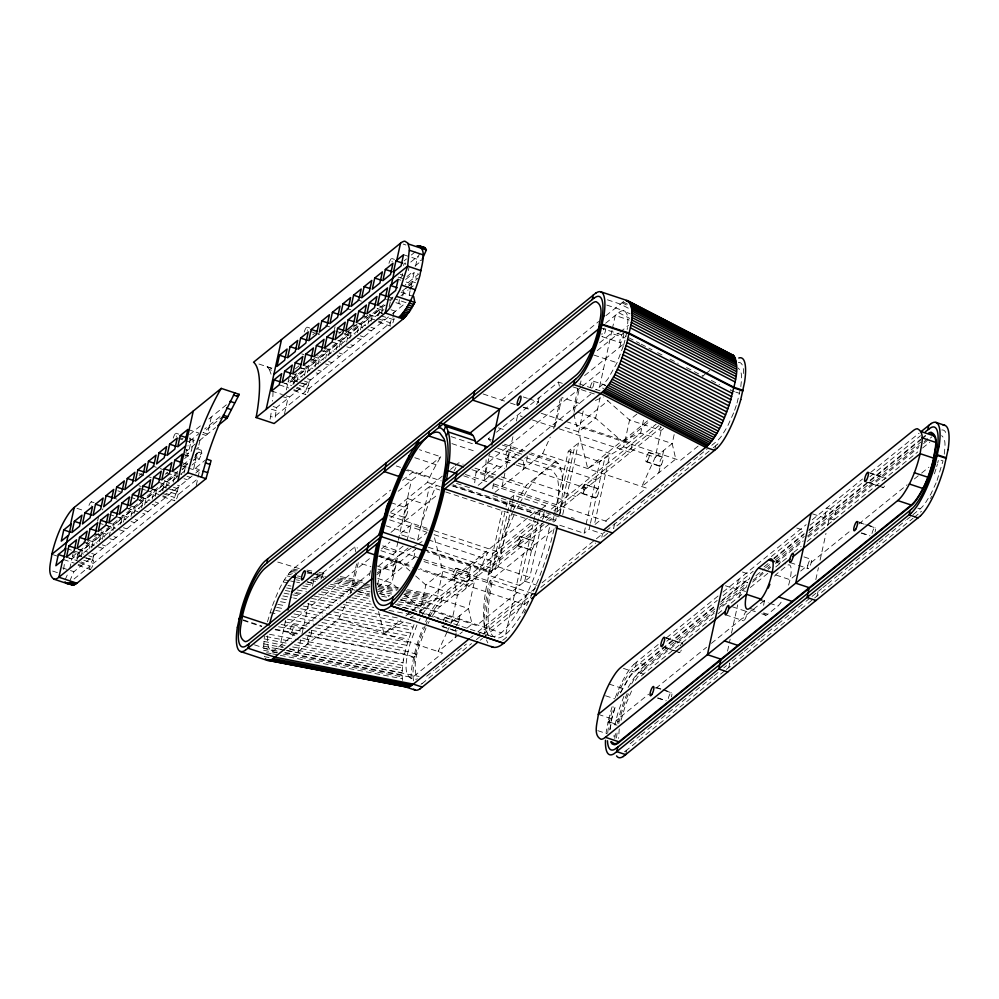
<?xml version="1.0" encoding="UTF-8"?>
<svg xmlns="http://www.w3.org/2000/svg" width="999" height="999" viewBox="0 0 999 999"><rect width="100%" height="100%" fill="white"/><g stroke="black" fill="none" stroke-linecap="round" stroke-linejoin="round"><path stroke-width="0.75" stroke-dasharray="5 3.75" d="M277.16 652.909L263.449 650.274L264.423 636.213M402.422 680.431C400.824 661.076 407.355 642.045 414.185 624.213L336.501 609.29M267.682 635.851C266.733 643.93 267.67 653.758 279.083 651.972M63.649 569.405L64.46 563.274M609.752 729.982L611.475 719.13L615.646 704.495M610.139 729.432L611.825 718.855L615.884 704.582M276.174 410.726L271.666 409.228L270.617 416.408L275.125 417.894L276.511 407.604L389.26 316.296M476.211 471.103L474.675 482.742M619.243 728.87L618.581 738.373M740.833 386.613C741.196 380.669 743.318 372.552 738.224 368.082M944.28 454.133C944.642 448.189 946.765 440.072 941.67 435.601M492.694 488.723L493.543 482.954M557.13 511.775L558.741 492.07A88.449 22.865 -71.6 0 0 556.63 476.173L552.385 470.317A88.449 22.865 -71.6 0 0 526.56 491.246L520.404 501.998M270.117 419.218L270.617 416.408M550.899 520.604L551.236 518.756L548.851 520.691M553.621 521.977L555.731 520.254L556.381 516.633M559.515 515.484C561.938 500.312 564.56 484.44 560.826 469.28A73.377 18.969 -71.6 0 0 558.241 463.623L555.894 461.276L530.919 452.984M737.037 403.047L740.484 388.798M211.288 417.033L207.555 434.028L203.047 432.542L222.477 416.808M284.49 414.023L287.924 398.364L283.416 396.865M69.705 568.806L71.866 559.015L79.483 552.847L78.172 558.803M176.211 477.797L76.861 558.279L72.353 556.78L73.014 553.796M76.861 558.279L78.821 549.325M81.131 556.406L82.442 550.437L90.072 544.268L89.086 548.738M91.721 547.839L93.032 541.87L100.662 535.689L93.906 533.454M97.59 521.178L98.451 517.257M93.594 555.744L92.607 560.277L83.142 557.142M99.351 541.658L100.662 535.689M102.31 539.26L103.621 533.291L111.251 527.122L104.483 524.875M109.091 536.913L111.251 527.122M112.899 530.681L114.211 524.725L121.828 518.543L119.131 517.644M120.604 524.138L121.828 518.543M123.476 522.115L124.8 516.146L132.417 509.965L130.27 519.755M134.066 513.536L135.377 507.567L143.007 501.398L140.859 511.188M144.655 504.97L145.966 499.001L153.596 492.819L151.436 502.609M155.245 496.391L156.556 490.422L164.173 484.253L162.025 494.03M165.834 487.812L167.145 481.843L174.763 475.674L172.615 485.464M176.748 477.747L177.397 474.762M178.297 487.15L177.31 491.645L167.844 488.499M184.041 473.064L185.352 467.095L182.08 469.742M185.04 456.318L188.299 453.671L190.759 442.482L193.731 440.084L191.271 451.273L185.864 449.488M198.888 445.104L200.125 439.51M196.241 485.502L197.715 478.783L178.022 494.742L165.859 490.709M198.039 477.285L199.688 469.83L195.18 468.331M286.351 389.897L287.575 384.303L295.204 378.134L292.495 377.235M289.048 377.597L288.074 382.068L384.278 304.146M293.893 384.091L295.204 378.134M296.853 381.693L298.164 375.736L305.794 369.555L297.677 366.87M304.483 375.524L305.794 369.555M307.517 372.752L308.753 367.157L316.371 360.976L313.674 360.09M309.315 381.044L308.329 385.527L298.863 382.38M315.06 366.945L316.371 360.976M318.107 364.173L319.343 358.579L326.96 352.41L325.649 358.379M328.696 355.607L329.92 350.012L337.55 343.831L336.238 349.8M334.415 329.595L335.027 326.798M339.285 347.028L340.509 341.433L348.139 335.264L345.966 345.142M285.614 620.441L280.045 645.804L282.817 646.728M349.862 338.449L351.099 332.854L358.716 326.685L357.405 332.655M360.452 329.882L361.688 324.288L369.305 318.107L367.994 324.076M289.747 649.025L298.064 651.785L300.687 639.847M301.998 633.89L308.878 602.559M312.487 586.151L313.798 580.194L354.72 547.052L357.63 548.014M371.041 321.303L372.265 315.709L379.895 309.54L377.197 308.641M378.584 315.497L379.895 309.54M307.592 644.068L308.566 639.647M322.365 576.898L323.326 572.477M381.543 313.099L382.854 307.143L385.04 305.369M389.173 306.93L390.484 300.961L386.438 299.538M394.006 312.45L393.007 316.97A4.92 1.274 -71.6 0 0 390.646 321.616A4.92 1.274 -71.6 0 0 390.322 326.011M402.547 273.626L401.873 276.648L400.399 277.847M399.475 299.663L398.613 303.571L401.573 301.174M402.722 295.954L404.033 289.985L408.391 286.463M408.291 270.604L409.153 266.683M410.114 290.809L409.19 295.005L410.04 299.488M410.427 289.41L411.65 283.816L406.243 282.018M408.516 284.515L412.15 281.581L414.11 272.627L418.618 274.126L405.294 284.915M415.534 266.196L417.07 259.203L419.468 253.821M350.037 593.756L356.593 563.923M350.774 592.907L352.385 589.398L358.291 562.549L370.966 566.758M369.368 575.649L371.004 568.194M377.535 584.939L380.819 570.029L399.775 562L415.534 549.238M397.952 541.733L395.654 552.172L381.418 547.452M398.276 540.234L411.388 480.569L402.859 477.747M392.282 575.474L393.269 571.016M395.229 562.062L396.216 557.579M404.083 521.778L405.07 517.295M407.043 508.341L408.029 503.883M411.101 548.214L397.789 556.281L391.883 583.129L379.757 592.944M413.673 558.154L415.646 549.2M428.109 530.282L411.363 524.725L399.588 534.265L417.607 540.247L429.42 486.55L439.772 489.997M415.659 575.986L425.874 584.977L457.405 595.441L474.388 581.693L468.481 608.541L451.511 622.29L419.967 611.825L425.874 584.977L442.844 571.228L474.388 581.693L487.787 552.447L453.833 579.944L457.405 595.441L451.511 622.29L447.677 630.644M441.009 602.097L441.983 597.614L432.979 594.63L407.155 589.597M483.928 480.669L489.835 453.821M455.069 637.787L456.555 631.081L443.032 626.598M459.99 615.421L458.516 622.127L445.005 617.644M465.896 588.573L467.37 581.855L453.858 577.372M470.816 566.196L469.343 572.902L455.819 568.419M501.948 486.65L505.556 470.242M506.206 467.27L513.099 435.939M516.383 421.029L517.694 415.06L522.127 416.533M540.422 509.827L535.327 513.948L519.58 585.539L488.049 575.074L502.11 511.101M488.049 575.074L491.658 572.152L504.732 512.649M506.068 506.605L507.392 500.561L503.783 503.484L535.327 513.948M501.873 538.361L510.127 500.811M428.334 547.265L495.042 569.405L498.226 566.833L510.014 513.211M510.352 511.713L512.325 502.722M512.649 501.223L513.973 495.229L545.504 505.694L542.494 519.405M523.339 469.33L524.313 464.91M538.099 402.197L539.085 397.739M505.719 634.328L523.426 553.783M553.746 428.771L560.302 398.938M524.675 581.418L531.568 550.099L518.044 545.616L520.017 536.663L533.528 541.146L540.084 511.313M512.787 591.046L529.77 577.297L542.157 520.929M577.996 388.286L573.076 410.664L575.886 411.588M574.113 412.262L580.019 385.414M580.344 383.928L581.006 380.944M552.872 521.366L568.294 451.236L578.483 442.982L610.014 453.459L594.28 525.049L601.073 519.542M562.562 489.21L571.478 448.663M559.253 516.92L516.52 503.371M559.927 513.898L574.875 445.904M583.216 411.001L578.621 431.88L587.749 468.606L623.676 446.84L640.659 433.091L643.93 418.169M562.737 514.585L578.483 442.982M612 330.357L599.537 387.038L603.696 388.424M612.325 328.871L615.284 315.447L629.145 320.042M600.187 397.252L595.604 418.131L578.621 431.88L563.136 426.748M619.842 347.04L620.829 342.507M559.727 525.212L584.09 533.291L599.837 461.7L610.014 453.459M590.172 524.7L589.185 529.17L584.09 533.291M590.496 523.201L596.066 497.852L582.554 493.369L584.527 484.415L598.039 488.898L604.932 457.579M614.585 524.038L613.598 528.508L712.012 448.801M658.791 472.802L660.264 466.083L646.753 461.6M663.711 450.424L662.225 457.142L648.713 452.659M674.163 434.602L672.19 443.556L675.761 459.053L641.808 486.55L655.219 457.305L661.126 430.457L660.152 426.223M635.439 666.62L636.425 662.15L645.429 665.134L644.455 669.605M625.761 754.632L626.748 750.149M714.647 450.349L715.634 445.879M727.547 651.111L730.169 639.173M731.48 633.204L737.712 604.87M739.347 597.414L740.996 589.959L745.491 591.445M728.771 667.519L729.757 663.049L723.763 667.894M725.474 585.764L736.288 589.36L738.448 579.507L747.464 582.504L746.478 586.975L719.005 609.228M824.762 516.958L826.735 508.016L835.738 511.001L833.778 519.955L829.27 518.456L827.297 527.41M815.821 579.607L818.443 567.682M820.079 560.227L825.986 533.379M817.045 596.028L818.031 591.545M406.83 540.659L411.825 523.251M495.042 569.405L505.819 534.94A88.449 22.865 -71.6 0 1 514.335 514.323M267.432 621.853L272.153 606.493M420.379 527.722L421.653 523.588A98.289 25.412 -71.6 0 1 433.466 491.895L436.376 485.339M623.351 345.941L616.97 362.899L608.204 378.459A48.177 12.463 -71.6 0 1 602.934 384.29L595.916 389.972M935.976 469.068L934.365 474.013M736.263 405.519L734.552 410.464M272.515 605.481C277.585 592.582 282.779 578.858 293.007 569.093L390.584 490.072M937.074 480.419L943.031 460.889L938.536 459.39A35.677 9.228 -71.6 0 1 937.686 462.962M733.628 412.899L727.434 426.548L721.89 435.564A48.177 12.463 -71.6 0 1 716.62 441.396L711.8 445.292M623.9 696.303L618.543 710.938A35.677 9.228 -71.6 0 0 615.983 720.616A35.677 9.228 -71.6 0 0 615.084 725.187M936.113 482.829L930.881 494.068L925.336 503.084A48.177 12.463 -71.6 0 1 920.067 508.916L911.65 515.734M416.97 624.974L410.589 641.932A35.677 9.228 -71.6 0 0 406.518 660.464C405.419 668.281 405.257 679.595 416.521 679.27M425.986 627.959C420.104 643.743 411.151 662.187 417.22 678.933M390.646 512.087L427.36 482.355L429.408 477.984A73.377 18.969 -71.6 0 1 436.138 464.785L440.771 456.78L419.43 449.7M512.787 511.163L500.974 540.884L491.783 571.565L425.674 549.625M65.197 579.645L68.194 572.902M69.705 581.106L73.901 571.703L194.718 473.851M194.73 457.667L197.415 451.81L196.703 448.713L198.401 447.34L196.428 456.281L194.73 457.667L199.238 459.153L201.923 453.309L201.211 450.212L197.827 449.088M296.241 373.239L293.556 379.083L294.268 382.192L383.941 309.565M298.064 651.785L338.973 618.643L346.553 602.135M447.04 632.042L438.099 651.535L458.716 634.84M495.017 492.27L542.694 453.658L550.262 437.137M555.032 426.748L562 397.565L583.116 404.57M620.416 692.482L629.183 676.922A48.177 12.463 -71.6 0 1 634.452 671.103L716.121 604.957M620.541 692.869L629.108 677.684M513.336 509.94L515.022 506.393A73.377 18.969 -71.6 0 1 516.67 502.897M631.555 691.033L625.536 705.019L620.491 722.115L615.983 720.616L648.588 694.218M519.218 504.333L517.345 507.992A88.449 22.865 -71.6 0 0 514.935 513.036M419.093 620.529L420.192 618.418M428.109 623.513L429.195 621.415M419.18 613.386L425.624 602.534L431.63 595.716L535.002 512M628.134 687.437L633.691 678.421A48.177 12.463 -71.6 0 1 638.96 672.589L714.635 611.301M454.158 470.766L455.906 467.594M555.894 461.276L526.373 485.189L521.74 493.194A73.377 18.969 -71.6 0 0 518.019 500.162M422.402 614.497L425.736 609.415A48.177 12.463 -71.6 0 1 431.006 603.583L458.341 581.443L420.229 568.793M432.53 615.671L434.752 612.399A48.177 12.463 -71.6 0 1 440.022 606.568L555.369 513.149M309.016 632.592L408.029 651.61L417.045 654.595L413.586 657.642L412.063 665.821A49.538 12.812 -71.6 0 0 411.201 681.743M598.301 714.36L611.825 718.855L608.029 722.165L606.493 730.344A49.538 12.812 -71.6 0 0 606.081 733.054M439.535 599.687L535.651 521.753M633.965 664.21L659.34 643.581M642.981 667.207L715.209 608.628M139.161 475.449L141.571 473.501M189.648 434.553L200.474 425.799M208.878 418.981L226.436 404.757M258.941 364.036L271.566 368.219L273.888 366.333M312.762 334.852L315.16 332.904M404.12 260.851L406.518 258.903M411.326 255.02L417.345 250.15M189.835 441.021L198.689 433.853M219.98 416.608L204.708 428.983M410.739 262.075L417.857 256.293M195.267 443.981L186.164 451.361L187.15 446.878A4.92 1.274 -71.6 0 0 188.124 445.591M199.325 440.696L215.559 427.56M415.035 265.996L420.479 261.576M406.98 276.561L413.511 271.266M165.197 474.225L167.62 472.265M184.59 458.529L190.647 453.621M295.367 368.806L299.001 365.859M338.986 333.466L341.408 331.506M405.631 279.495L414.11 272.627M86.101 543.431L88.524 541.47M94.58 536.563L101.848 530.681M128.509 509.09L130.931 507.13M139.41 500.262L145.467 495.354M150.312 491.421L152.735 489.46M183.029 464.922L190.297 459.041M195.142 455.119L201.211 450.212M310.776 361.463L318.044 355.569M322.902 351.648L325.324 349.687M344.705 333.991L347.128 332.018M348.339 331.044L351.973 328.097M353.184 327.11L358.042 323.189M364.098 318.281L368.943 314.36M72.353 556.78L177.772 471.403M183.828 466.496L188.674 462.574M389.123 300.224L395.179 295.317M177.822 472.827L77.847 553.796L73.339 552.31M182.642 468.918L188.674 464.036M193.494 460.139L201.923 453.309L197.415 451.81M385.114 304.945L293.556 379.083L291.308 378.346M389.935 301.036L392.345 299.088M401.973 291.283L417.632 278.596L413.136 277.098M193.756 460.289L195.941 458.529L193.481 469.717L205.444 460.015M409.478 285.577L411.65 283.816M181.069 473.876L187.125 468.968M191.97 465.047L199.238 459.153M400.899 295.829L408.166 289.935M409.378 288.961L414.223 285.04M195.804 472.977L199.688 469.83M392.532 313.649L406.081 302.672L394.817 298.938M74.051 578.983L89.922 566.133L77.76 562.087M275.424 415.846L305.644 391.371L293.481 387.337M394.155 319.73L381.556 316.034M402.572 480.357L413.361 471.628M501.635 400.124L598.701 321.516M605.881 315.696L624.113 301.248M398.176 491.283L440.771 456.78M605.619 323.264L618.668 312.699A48.177 12.463 -71.6 0 1 623.114 310.664L630.057 313.823M599.65 342.807L611.338 333.341L625.212 337.949M442.345 476.086L388.673 519.555L426.461 532.092M450.561 469.43L454.083 466.57M455.269 465.621L458.791 462.762L463.199 464.223M490.659 441.196L488.311 438.848L491.845 436.001M496.54 432.192L558.429 382.068L562.787 383.504M597.215 350.649L618.943 333.054M620.154 332.08L628.533 325.287M391.021 532.367L438.361 494.018M584.627 375.562L624.6 343.181M283.978 627.909L371.778 556.793M381.456 548.963L389.91 542.107M581.268 387.125L476.086 472.315L494.105 478.296M582.429 386.176L603.471 369.143M496.878 465.771L485.089 475.312L485.464 471.915A98.289 25.412 -71.6 0 0 486.076 459.802M254.395 644.842L272.203 650.586A48.177 12.463 -71.6 0 0 276.648 648.551L369.205 573.588M378.821 565.796L406.019 543.768M478.171 485.339L594.705 390.946M377.21 572.976L408.104 547.952M417.607 540.247L427.035 532.617M376.91 574.712L393.681 561.113M377.772 587.225L417.145 555.344M573.788 413.761L576.648 426.161L608.029 400.736M510.789 497.814L513.973 495.229M636.863 414.098L629.582 419.992L623.676 446.84L655.219 457.305L672.19 443.556L640.659 433.091L621.703 441.108L587.749 468.606M378.559 611.563L384.028 633.603L401.011 619.855M405.856 615.921L410.714 611.987M411.925 611.013L417.982 606.093L436.938 598.076L468.481 608.541L472.052 624.038L467.195 627.971M623.289 440.497L648.663 419.942M702.659 376.211L705.044 374.275M706.243 373.314L709.814 370.417M541.433 509.003L545.504 505.694M616.808 447.952L650.361 420.779M419.967 611.825L436.938 598.076L442.844 571.228L433.728 534.502L492.295 553.946L533.041 520.941L542.045 523.938M540.434 517.882L546.441 513.024M551.273 509.103L656.193 424.138M439.685 603.159L541.845 520.429M549.075 514.56L543.031 519.455L544.018 514.985L452.934 484.752M553.921 510.639L658.791 425.711M556.58 512.175L661.475 427.21M544.093 524.537L490.546 567.907L488.361 577.035A88.449 22.865 -71.6 0 0 501.211 632.829L400.487 599.4M663.548 428.496L661.126 430.457L629.582 419.992L604.62 398.014M549.188 524.088L489.423 572.502L427.21 551.848M485.502 636.513A98.289 25.412 -71.6 0 1 489.473 581.281L555.606 527.722M459.927 633.865L462.35 631.892M517.295 592.544L476.56 625.536L400.549 600.312M605.569 521.041L646.316 488.049L542.694 453.658M698.101 446.103L680.269 460.551L576.648 426.161M470.616 637.699L473.039 635.739M477.872 631.83L515.334 601.485M426.685 676.211L433.903 670.379M435.102 669.405L439.91 665.509M441.108 664.535L444.717 661.613M445.929 660.639L449.538 657.717M450.736 656.743L466.371 644.08M477.185 635.314L538.386 585.739M542.02 582.804L604.957 531.83M606.168 530.856L633.753 508.503M640.946 502.684L663.711 484.24M673.326 476.461L698.576 456.006M699.775 455.032L706.992 449.188M421.978 683.703L471.54 643.568M476.336 639.672L532.504 594.193M540.859 587.424L595.679 543.019M607.617 533.354L601.648 538.199L602.497 533.816L588.985 529.333M713.224 447.827L716.945 444.805M480.132 640.284L482.529 638.349M483.716 637.374L529.12 600.599M666.583 637.724L718.144 595.953M722.926 592.095L806.168 524.662M812.224 519.767L862.574 478.983M870.928 472.215L919.105 433.191M634.128 667.682L659.565 647.077M666.795 641.221L717.157 600.436M723.139 595.591L753.196 571.253M771.328 556.555L805.194 529.133M810.027 525.224L862.786 482.492M869.954 476.685L920.541 435.714M722.102 600.099L749.787 577.684M773.975 558.104L804.207 533.616M809.04 529.695L920.778 439.198M921.977 438.224L925.586 435.302M629.108 677.684A47.24 12.213 -71.6 0 1 634.265 671.99L715.883 605.881M720.691 601.997L749.625 578.546M764.135 566.808L772.577 559.964M773.788 558.978L803.97 534.54M808.803 530.631L920.591 440.084M921.79 439.11L925.386 436.201M719.992 604.757L747.464 582.504M755.931 575.649L764.397 568.793M765.609 567.807L774.063 560.951M775.274 559.977L804.295 536.463M809.14 532.554L920.891 442.045M719.417 607.417L747.04 585.052M753.084 580.157L762.761 572.327M767.594 568.406L770.017 566.445M776.061 561.55L802.659 540.009M807.504 536.088L919.267 445.566M924.087 441.67L927.684 438.748M643.131 670.679L714.223 613.099M752.522 582.08L767.032 570.329M768.243 569.343L770.666 567.382M775.499 563.473L803.321 540.946M808.154 537.025L918.693 447.502M923.526 443.593L931.967 436.75M641.433 675.986A48.177 12.463 -71.6 0 1 643.468 674.088L713.149 617.657M717.931 613.773L722.727 609.889M731.118 603.096L744.305 592.419M750.336 587.537L768.468 572.839M775.724 566.97L787.824 557.167M793.868 552.272L801.123 546.403M807.167 541.495L917.769 451.923M922.577 448.027L929.794 442.182M655.831 688.348L706.555 647.265M711.388 643.356L743.306 617.507A4.92 1.274 -71.6 0 1 746.703 611.563A4.92 1.274 -71.6 0 1 745.004 619.318A4.92 1.274 -71.6 0 1 743.306 617.507M746.703 614.747L764.522 600.312M795.928 574.875L789.997 579.695L771.965 573.713M800.686 571.028L807.816 565.259A4.92 1.274 -71.6 0 1 811.213 559.315A4.92 1.274 -71.6 0 1 809.515 567.07A4.92 1.274 -71.6 0 1 807.816 565.259M811.213 562.512L851.585 529.807M858.828 523.938L907.129 484.815M914.385 478.946L920.416 474.063M921.627 473.076L928.87 467.207M763.586 612.887L767.744 614.26L777.921 606.018A22.115 5.719 -71.6 0 0 782.342 600.224M630.132 743.731L639.747 735.938M640.958 734.964L667.407 713.536M668.606 712.562L712.986 676.635M714.173 675.661L718.968 671.778M732.18 661.088L743.056 652.272M744.267 651.286L759.989 638.561M761.201 637.574L776.922 624.85M778.121 623.863L804.732 602.322M805.943 601.348L810.776 597.427M811.987 596.44L821.628 588.636M822.826 587.662L826.423 584.752M827.622 583.791L837.199 576.023M838.398 575.049L847.989 567.282M849.187 566.321L867.157 551.76M869.555 549.825L877.971 543.006M879.17 542.032L883.99 538.136M885.189 537.162L905.631 520.604M906.83 519.63L910.439 516.708M625.424 751.223L725.187 670.416M726.385 669.455L813.423 598.963M814.635 597.976L913.049 518.269M914.247 517.295L920.391 512.325M415.347 655.981L413.586 657.642L404.583 654.657L305.557 635.639M609.777 720.504L608.029 722.165L617.032 725.162M412.437 547.402L416.421 544.992M417.757 544.18L424.413 540.147M384.028 633.603L405.332 620.691M410.651 617.469L413.311 615.859M595.367 400.449L603.483 397.015M293.007 569.093L297.577 569.979M306.718 571.728L315.859 573.488M317.382 573.776L325 575.237M340.234 578.171L363.087 582.554M378.321 585.476L398.126 589.285M405.744 590.746L431.63 595.716M291.895 570.079L296.466 570.953M307.13 573.001L314.747 574.462M316.271 574.762L325.412 576.51M337.6 578.858L365.01 584.115M366.533 584.415L369.58 585.002M378.721 586.75L397.003 590.259M406.143 592.02L430.519 596.703M290.709 571.266L295.279 572.152M316.608 576.236L322.702 577.41M336.413 580.044L359.265 584.427M365.359 585.601L369.93 586.475M379.071 588.236L395.829 591.458M404.97 593.206L429.333 597.889M289.498 572.639L292.545 573.226M313.873 577.322L321.491 578.783M335.202 581.418L358.054 585.801M364.148 586.975L370.242 588.149M377.859 589.61L394.617 592.832M403.746 594.58L428.121 599.263M288.261 574.188L291.308 574.775M297.402 575.948L300.449 576.535M312.637 578.871L320.254 580.332M333.966 582.966L359.865 587.936M361.388 588.236L368.993 589.697M378.134 591.445L393.369 594.38M404.033 596.428L426.885 600.811M287 575.911L290.047 576.498M295.429 577.547L300 578.421M310.664 580.469L318.993 582.055M330.469 584.278L356.368 589.248M357.892 589.535L370.08 591.883M379.22 593.631L389.885 595.679M402.06 598.026L431.006 603.583L440.022 606.568M296.391 579.845L299.438 580.419M307.055 581.893L314.66 583.354M328.371 585.976L352.747 590.659M358.841 591.833L369.505 593.881M381.693 596.216L387.787 597.39M401.498 600.024L424.35 604.407M284.44 579.832L288.998 580.706M290.522 580.993L295.092 581.88M296.616 582.167L299.663 582.754M305.756 583.916L313.374 585.389M325.562 587.724L351.461 592.694M357.555 593.868L369.742 596.203M398.688 601.76L423.052 606.443M283.142 582.005L287.712 582.879M302.947 585.814L310.564 587.275M322.752 589.61L348.639 594.58M354.732 595.754L371.491 598.975M397.39 603.945L421.765 608.628M287.937 585.489L290.984 586.076M301.648 588.124L307.742 589.298M321.453 591.932L350.399 597.489M351.923 597.777L370.204 601.286M402.185 607.429L420.467 610.938M286.651 587.936L291.221 588.811M297.315 589.984L306.456 591.745M318.644 594.08L343.019 598.763M349.101 599.937L371.953 604.32M285.377 590.496L289.947 591.371M296.041 592.544L302.135 593.718M314.31 596.053L340.209 601.023M346.303 602.197L373.726 607.467M388.961 610.389L411.813 614.772M284.116 593.169L299.35 596.091M311.526 598.426L337.425 603.396M343.519 604.57L377.035 611.013M410.552 617.444L416.645 618.618M282.867 595.928L292.008 597.677M293.531 597.976L296.578 598.551M310.289 601.186L334.665 605.869M340.759 607.042L400.174 618.443M281.656 598.763L287.749 599.937M307.555 603.733L330.407 608.129M280.482 601.673L286.576 602.847M303.334 606.068L327.709 610.739M333.803 611.912L413.012 627.122M277.822 604.358L285.439 605.819M300.662 608.741L411.875 630.094M276.723 607.367L284.34 608.828M296.516 611.163L322.415 616.146M328.509 617.307L410.776 633.104M275.662 610.414L280.232 611.288M293.943 613.923L322.889 619.48M324.413 619.767L409.715 636.151M270.092 612.599L277.71 614.06M291.421 616.695L315.796 621.378M321.89 622.539L408.716 639.223M287.437 619.18L316.371 624.737M317.894 625.024L407.779 642.295M285.027 621.952L309.403 626.635M315.497 627.797L406.893 645.354M281.131 624.487L305.507 629.158M311.601 630.332L406.056 648.476M278.546 626.748L302.922 631.43M275.225 629.195L299.6 633.878M305.694 635.052L404.707 654.058L413.723 657.055L415.896 648.339A49.538 12.812 -71.6 0 1 423.201 627.197M275.1 629.795L299.463 634.465M269.455 634.278L298.401 639.835M299.925 640.134L403.509 660.027M265.946 636.5L291.845 641.483M297.939 642.644L403.047 662.837M264.048 638.861L288.424 643.543M294.518 644.717L402.672 665.484M263.761 641.408L285.09 645.491M292.707 646.965L402.385 668.019M263.561 643.818L283.354 647.627M289.448 648.801L402.185 670.441M276.648 648.551L281.219 649.437M287.312 650.599L419.13 676.46M263.436 646.116L284.765 650.212M286.288 650.499L402.06 672.739M263.399 648.264L278.634 651.198M284.727 652.359L402.023 674.887M285.177 653.146L410.826 677.21A48.177 12.463 -71.6 0 0 415.272 675.174L442.607 653.034L338.973 618.643M283.254 654.083L402.073 676.897M266.621 652.709L271.191 653.583M272.715 653.883L278.808 655.044M280.332 655.344L402.197 678.746M269.043 657.529L264.473 656.655L264.098 655.319M299.288 568.593L277.66 562.037M306.893 570.067L312.962 571.253M319.043 572.439L326.636 573.913M340.309 576.573L364.61 581.318M376.773 583.678L399.55 588.124M607.454 299.8L620.254 304.058L629.932 309.016M606.78 305.07L623.851 310.739M403.221 244.093L405.931 244.992M403.546 254.72L421.566 260.702M391.733 258.479L394.43 259.378M600.299 327.759L625.911 336.263M602.409 336.738L620.429 342.719M400.224 274.325L403.359 275.449M398.151 277.098L402.672 278.521M412.15 281.581L415.522 282.692M398.139 279.333L400.836 280.22M734.44 391.658L730.581 390.372A35.677 9.228 -71.6 0 0 731.48 385.814M735.726 392.083L739.585 393.369M593.843 355.045L618.543 363.249M401.086 292.307L412.575 296.116M388.049 296.691L393.444 298.564M395.904 302.672L403.109 305.07M377.472 305.269L384.228 307.505M390.984 309.752L395.492 311.251M357.38 299.825L361.426 301.174M377.21 308.566L383.966 310.801M867.894 472.24L885.913 478.221A4.92 1.274 -71.6 0 1 886.225 478.334M593.356 381.181L605.831 385.327M870.266 473.364L885.514 478.421A4.92 1.274 -71.6 0 0 884.527 479.707M379.907 312.287L382.605 313.187M379.495 312.487L382.205 313.386M578.983 383.816L600.099 390.821M369.58 314.735L376.336 316.983M382.654 319.068L384.902 319.817M369.568 314.81L372.265 315.709M346.79 308.404L350.849 309.752M378.171 318.781L390.334 322.827L309.041 388.623L296.878 384.59M868.293 482.317L880.768 486.451M865.109 481.593L877.597 485.739M878.983 486.201L883.141 487.574M362.55 315.871L374.737 319.83M378.559 321.091L381.943 322.215M378.471 322.09L390.634 326.124M572.964 386.888L596.216 394.605M917.806 508.166L920.067 508.916M356.293 322.415L365.759 325.549M370.941 327.272L374.313 328.396M358.978 323.389L361.688 324.288M353.334 324.812L362.799 327.947M367.969 329.67L371.353 330.794M345.704 330.994L355.169 334.128M360.352 335.851L363.723 336.963M348.389 331.968L351.099 332.854M325.612 325.549L329.67 326.898M335.976 331.218L352.21 336.526M357.392 338.249L360.764 339.36M577.297 412.063L595.604 418.131L621.703 441.108M523.251 396.94L527.41 398.314M528.796 398.776L538.498 401.998M307.03 327.123L309.727 328.009M310.04 331.318L314.098 332.667M315.447 333.117L319.505 334.453M337.824 340.459L344.58 342.707M350.886 344.792L353.147 345.542M332.155 341.958L341.621 345.105M346.803 346.815L350.187 347.939M523.251 407.217L530.182 409.515M483.141 393.993L508.966 402.56M510.427 403.047L516.296 404.995M523.626 407.43L529.482 409.365M541.208 413.261L632.292 443.494L630.332 452.435L556.156 427.822M649.125 452.447L662.637 456.93M857.067 521.466L865.384 524.225M866.782 524.687L875.099 527.447M859.44 522.589L867.756 525.349M869.142 525.811L874.687 527.647M324.538 348.139L333.991 351.273M339.173 352.997L342.557 354.121M532.479 419.967L554.67 427.335M321.578 350.537L331.031 353.671M337.337 355.769L339.598 356.518M812.399 513.823L824.562 517.857M861.625 532.917L869.942 535.676M646.341 461.813L659.852 466.296M861.225 533.116L869.542 535.876M313.948 356.705L323.414 359.852M328.596 361.576L331.968 362.687M301.735 353.896L303.996 354.645M310.989 359.103L320.442 362.25M325.624 363.973L329.008 365.085M498.501 427.897L504.045 429.732M568.294 451.236L599.837 461.7M796.777 528.021L804.882 530.719M303.359 365.284L312.824 368.419M318.007 370.142L321.378 371.266M300.399 367.682L309.865 370.829M316.171 372.914L318.419 373.663M292.769 373.863L302.235 376.998M307.417 378.721L310.801 379.845M488.311 438.848L491.258 439.822M504.483 444.218L525.049 451.036M267.058 366.72L272.265 368.781L271.566 368.219M502.422 445.104L522.989 451.923M528.858 453.883L558.241 463.623M267.744 367.282L269.343 369.48L272.727 370.604M289.81 376.261L299.275 379.395M304.458 381.118L307.829 382.242M508.666 449.775L522.527 454.383M551.386 464.935L596.44 479.882M301.973 383.079L308.741 385.327M294.817 381.044L297.515 381.93M497.652 448.314L519.692 455.631M525.574 457.579L560.826 469.28M289.772 380.694L294.268 382.192M451.048 436.613L472.989 443.893M494.93 451.186L516.87 458.466M518.331 458.953L550.511 469.63M282.193 382.43L291.646 385.577M296.828 387.287L300.212 388.411M284.877 383.404L287.575 384.303M584.927 484.215L598.451 488.698M803.97 556.905L810.901 559.203M505.881 459.128L512.812 461.438M518.356 463.274L523.901 465.109M279.221 384.827L288.686 387.974M293.868 389.685L297.252 390.809M293.793 390.634L305.956 394.68A4.92 1.274 -71.6 0 1 306.681 388.174A4.92 1.274 -71.6 0 1 309.303 386.863A4.92 1.274 -71.6 0 1 306.356 394.468M451.898 443.618L476.773 451.873M488.474 455.756L514.797 464.498M516.271 464.985L586.188 488.186M582.155 493.568L595.666 498.051M790.097 562.574L808.129 568.556M271.603 391.009L282.417 394.593M286.238 395.866L289.623 396.99M487.862 462.774L504.595 468.331M776.123 560.689L785.838 563.911M775.686 562.062L779.844 563.448M530.881 481.53L575.936 496.491M474.95 468.131L495.516 474.95M501.398 476.898L526.373 485.189M471.953 469.68L497.015 477.997M498.489 478.496L561.813 499.512M273.139 406.481L276.511 407.604M414.797 457.704L436.138 464.785M465.434 474.537L487.949 481.98M493.831 483.928L609.44 522.327M463.748 475.874L475.124 479.645M493.144 485.626L560.726 508.054M742.457 572.015L750.561 574.7M571.341 517.432L574.213 518.394M456.481 483.404L472.127 488.598M493.019 495.566L515.059 502.884M396.291 465.959L400.549 467.37M407.667 469.742L441.208 480.869M403.808 469.48L429.408 477.984M453.309 485.914L515.022 506.393M451.985 485.826L555.731 520.254M427.36 482.355L440.234 486.625M445.704 491.958L531.555 520.454M759.902 600.037L768.219 602.797M769.605 603.259L777.921 606.018M749.712 608.279L756.643 610.589M750.661 610.114L756.206 611.962M761.75 613.798L765.908 615.184M407.455 498.476L425.474 504.458M520.417 536.463L533.941 540.946M732.529 606.843L746.39 611.45M187.837 429.433L198.651 433.017M202.472 434.29L205.856 435.414M390.809 502.622L407.455 508.141M517.644 545.816L531.156 550.299M725.599 614.822L743.618 620.804M176.011 433.229L178.709 434.128M189.673 438.748L195.979 440.834M179.021 437.437L183.067 438.786M178.596 438.449L182.655 439.797M185.377 440.609L193.481 443.306M390.809 512.899L404.67 517.494M389.061 515.696L428.196 528.683M434.09 530.644L497.427 551.66M185.602 452.772L188.299 453.671M183.779 454.483L189.186 456.281M386.051 525.799L408.816 533.354M428.296 539.822L494.418 561.763M498.226 566.833L529.77 577.297M182.904 462.912L188.312 464.697M181.319 465.671L186.726 467.47M188.074 467.919L197.989 471.203M524.875 581.256L537.037 585.289M424.076 549.725L491.658 572.152M172.34 471.403L181.806 474.537M186.975 476.261L190.359 477.385M152.248 465.971L156.306 467.307M160.127 468.581L163.511 469.705M456.231 568.219L469.742 572.702M531.943 593.344L491.246 579.845A93.369 24.138 -71.6 0 0 488.374 635.701M664.185 637.225L682.205 643.206M666.545 638.349L681.793 643.418M166.658 472.977L177.485 476.486M184.016 478.658L187.4 479.782M382.692 545.841L417.794 557.492M423.651 559.428L489.473 581.281M424.026 561.588L526.311 595.529L524.338 604.482L418.593 569.393M380.894 550.674L397.789 556.281M164.46 480.869L171.216 483.116M177.522 485.214L179.77 485.951M164.435 480.956L167.145 481.843M664.585 647.302L677.06 651.448M453.446 577.572L466.97 582.055M661.4 646.59L673.875 650.724M675.262 651.186L679.42 652.572M147.078 476.261L151.136 477.597M138.961 473.651L145.717 475.886M379.433 555.244L411.463 565.884M158.791 482.38L169.605 485.964M173.439 487.237L176.811 488.349M379.458 556.393L412.737 567.444M377.622 555.881L395.641 561.863M172.303 489.647L177.71 491.433M163.786 487.15L166.496 488.049M151.161 488.548L160.627 491.695M165.809 493.406L169.181 494.53M153.846 489.522L156.556 490.422M138.961 485.739L141.209 486.476M162.462 493.456L174.625 497.49L93.319 563.374L81.156 559.34M376.223 565.696L392.857 571.216M141.433 488.786L145.479 490.134M146.841 490.584L159.016 494.542M162.849 495.804L166.221 496.928M162.762 496.753L174.937 500.799A4.92 1.274 -71.6 0 1 175.349 495.067A4.92 1.274 -71.6 0 1 178.222 491.983A4.92 1.274 -71.6 0 1 176.323 499.3M377.997 569.093L380.819 570.029M140.584 497.127L150.037 500.262M155.22 501.985L158.604 503.109M143.269 498.101L145.966 499.001M117.782 490.796L120.492 491.695M377.809 578.458L391.883 583.129L398.701 589.123M130.844 497.365L134.902 498.701M137.612 499.525L147.078 502.659M152.26 504.383L155.644 505.506M114.223 498.239L116.933 499.138M638.96 672.589L643.468 674.088M623.451 668.393L634.265 671.99M129.995 505.694L139.448 508.841M144.63 510.564L148.014 511.675M127.035 508.091L137.85 511.688M142.795 513.324L145.055 514.073M380.194 593.556L388.923 596.453M307.517 571.628L311.676 573.014M313.062 573.463L322.764 576.685M445.404 617.444L458.928 621.927A4.92 1.274 -71.6 0 1 459.228 625.224M656.131 687.374L661.675 689.21M663.061 689.672L671.378 692.432M655.731 687.574L664.048 690.334M665.434 690.796L670.978 692.632M91.321 501.785L94.031 502.684M352.385 589.398L355.207 590.334M356.606 590.796L369.28 595.004M395.542 604.482L491.833 636.438M122.103 515.172L128.871 517.407M135.177 519.505L137.425 520.254M311.026 579.27L313.798 580.194M116.446 516.67L125.899 519.805M131.081 521.528L134.465 522.652M109.665 514.51L113.724 515.859M657.916 697.901L666.233 700.661M307.505 581.905L314.435 584.203M442.632 626.798L456.143 631.281M657.517 698.101L665.834 700.873M609.103 684.053L622.627 688.536M76.973 508.329L83.729 510.576M108.816 522.852L116.933 525.536M123.464 527.709L126.836 528.833M105.857 525.249L115.322 528.384M119.368 529.732L123.876 531.231M99.076 523.076L103.134 524.425M605.469 695.754L614.934 698.9M294.618 593.031L301.548 595.329M100.936 532.317L107.692 534.565M113.998 536.65L116.259 537.4M95.267 533.816L104.733 536.962M109.915 538.673L113.287 539.797M87.65 539.997L97.103 543.131M102.285 544.855L105.669 545.978M83.317 542.02L94.143 545.529M98.202 546.878L102.71 548.376M77.06 548.563L87.875 552.16M91.696 553.434L95.08 554.545M79.745 549.55L82.442 550.437M67.32 548.801L71.379 550.149M74.101 550.973L83.554 554.108M88.736 555.831L92.12 556.942M292.919 624.512L305.394 628.658M86.251 557.829L93.007 560.077M79.083 555.794L81.793 556.693M597.802 730.669L607.255 733.803M66.471 557.142L77.285 560.726M81.119 562L84.49 563.124M69.156 558.116L71.866 559.015M290.135 633.865L297.065 636.176M302.61 638.011L308.154 639.847M63.511 559.54L74.326 563.136M78.159 564.398L81.531 565.521M243.319 619.88L261.813 626.023M78.072 565.397L90.235 569.43M243.194 620.479L261.688 626.623M62.637 567.956L66.696 569.305M70.529 570.579L73.901 571.703M53.172 554.745L58.579 556.555M52.66 571.053L58.067 572.864M623.064 301.86L628.571 304.707M621.99 302.66L627.497 305.507M618.668 312.699L629.695 318.394M628.658 337.687L639.685 343.381M641.058 344.093L652.072 349.787M657.579 352.635L664.472 356.193M669.979 359.041L678.246 363.311M686.513 367.595L703.034 376.136M711.3 380.407L719.567 384.677M602.934 384.29L605.681 385.714M624.537 310.976C629.233 314.822 627.634 322.09 627.434 327.41A35.677 9.228 -71.6 0 1 627.16 329.508M399.775 562L409.99 570.991M404.37 594.118L417.982 606.093M269.343 369.48L271.691 375.899M558.429 382.068L559.39 386.188M354.72 547.052L355.994 552.559M614.06 735.189L614.073 736.875M618.718 723.551A44.58 11.526 -71.6 0 1 629.595 691.345M635.376 680.406A44.58 11.526 -71.6 0 1 643.094 670.841M625.461 751.048A44.58 11.526 -71.6 0 1 624.462 751.81M616.558 737.986A44.58 11.526 -71.6 0 1 617.32 731.168M607.729 732.829A44.58 11.526 -71.6 0 1 609.702 720.566A44.58 11.526 -71.6 0 1 613.436 706.892M617.307 696.003A44.58 11.526 -71.6 0 1 634.09 667.856M937.374 464.16A35.677 9.228 -71.6 0 1 936.7 466.608M931.655 496.353A44.58 11.526 -71.6 0 1 930.494 498.551M921.453 511.276A44.58 11.526 -71.6 0 1 920.429 512.15M941.782 429.982A44.58 11.526 -71.6 0 1 946.465 434.702M680.307 645.691A4.92 1.274 -71.6 0 1 682.779 644.455M681.318 650.074A4.92 1.274 -71.6 0 1 680.806 651.073M680.307 651.86A4.92 1.274 -71.6 0 1 678.92 652.022M668.294 698.488A4.92 1.274 -71.6 0 1 671.191 692.494A4.92 1.274 -71.6 0 1 671.378 696.94M872.002 533.491A4.92 1.274 -71.6 0 1 874.899 527.509A4.92 1.274 -71.6 0 1 875.087 531.955M884.527 486.088A4.92 1.274 -71.6 0 1 882.629 487.037M612.15 706.73A49.538 12.812 -71.6 0 0 610.302 712.874L608.154 721.578L617.17 724.562L619.343 715.858A49.538 12.812 -71.6 0 1 627.859 691.87M615.309 697.602A49.538 12.812 -71.6 0 1 633.94 664.335M631.643 683.903A49.538 12.812 -71.6 0 1 642.956 667.32M614.81 738.573A49.538 12.812 -71.6 0 1 615.459 733.403M788.586 585.114A22.115 5.719 -71.6 0 0 786.775 565.746L776.598 573.988A22.115 5.719 -71.6 0 0 772.951 578.496M767.744 614.26A22.115 5.719 -71.6 0 1 763.636 612.737M763.636 605.319A22.115 5.719 -71.6 0 1 765.172 597.639M422.015 683.528A44.58 11.526 -71.6 0 1 421.016 684.29M413.623 680.781A44.58 11.526 -71.6 0 1 415.272 656.043A44.58 11.526 -71.6 0 1 425.025 626.311M426.148 623.826A44.58 11.526 -71.6 0 1 427.285 621.428M429.595 616.932A44.58 11.526 -71.6 0 1 439.647 603.334M525.961 609.652A93.369 24.138 -71.6 0 1 524.013 613.199M506.643 637.137A93.369 24.138 -71.6 0 1 501.998 640.746M553.983 529.033A88.449 22.865 -71.6 0 1 536.026 585.239M535.452 586.588A88.449 22.865 -71.6 0 1 533.104 591.932M532.504 593.231A88.449 22.865 -71.6 0 1 495.367 637.662A88.449 22.865 -71.6 0 1 492.869 578.533M549.475 527.534A88.449 22.865 -71.6 0 1 501.211 632.829M626.81 331.693A35.677 9.228 -71.6 0 1 623.339 346.016M718.006 443.756A44.58 11.526 -71.6 0 1 716.982 444.63M738.336 362.475A44.58 11.526 -71.6 0 1 743.019 367.182M743.281 368.544A44.58 11.526 -71.6 0 1 743.656 373.514M456.555 625.561A4.92 1.274 -71.6 0 1 458.928 621.927M457.018 630.569A4.92 1.274 -71.6 0 1 455.644 629.095M443.044 621.066A4.92 1.274 -71.6 0 1 445.579 617.457A4.92 1.274 -71.6 0 1 445.404 621.952M444.018 625.312A4.92 1.274 -71.6 0 1 442.058 625.549M320.866 579.17A4.92 1.274 -71.6 0 1 323.339 577.934M311.251 630.606A4.92 1.274 -71.6 0 1 310.214 637A4.92 1.274 -71.6 0 1 307.617 639.098A4.92 1.274 -71.6 0 1 309.553 631.98M623.513 333.479A4.92 1.274 -71.6 0 1 621.99 340.909A4.92 1.274 -71.6 0 1 619.979 340.172A4.92 1.274 -71.6 0 1 623.201 333.354M590.272 387.237A4.92 1.274 -71.6 0 1 593.518 381.206A4.92 1.274 -71.6 0 1 592.469 388.049M526.997 455.869A4.92 1.274 -71.6 0 1 526.123 461.875A4.92 1.274 -71.6 0 1 523.451 464.747A4.92 1.274 -71.6 0 1 524.787 458.241M605.756 328.634A4.92 1.274 -71.6 0 1 604.045 334.765A4.92 1.274 -71.6 0 1 601.898 336.188M601.898 334.54A4.92 1.274 -71.6 0 1 602.097 333.429M603.296 329.87A4.92 1.274 -71.6 0 1 604.308 328.084M536.613 404.483A4.92 1.274 -71.6 0 1 538.811 402.11M425.649 621.603A49.538 12.812 -71.6 0 1 426.91 618.943M428.196 616.383A49.538 12.812 -71.6 0 1 439.51 599.8M487.837 642.869A98.289 25.412 -71.6 0 1 486.525 640.009M393.993 318.019A4.92 1.274 -71.6 0 1 391.046 325.924M377.535 315.921A4.92 1.274 -71.6 0 1 379.707 312.35A4.92 1.274 -71.6 0 1 380.407 314.473M403.359 265.447A4.92 1.274 -71.6 0 1 405.756 265.16M388.961 263.324A4.92 1.274 -71.6 0 1 391.533 258.541A4.92 1.274 -71.6 0 1 392.045 261.788M318.656 334.091A4.92 1.274 -71.6 0 1 319.156 333.092M304.258 331.968A4.92 1.274 -71.6 0 1 306.843 327.185A4.92 1.274 -71.6 0 1 307.342 330.419M292.857 384.465A4.92 1.274 -71.6 0 1 295.791 382.08M273.027 391.62A99.263 25.662 -71.6 0 1 272.527 401.123M91.109 568.718A4.92 1.274 -71.6 0 1 90.122 565.334A4.92 1.274 -71.6 0 1 93.394 560.302A4.92 1.274 -71.6 0 1 91.621 567.944M189.835 437.837A4.92 1.274 -71.6 0 1 188.636 444.592M76.723 560.439A4.92 1.274 -71.6 0 1 78.859 556.006A4.92 1.274 -71.6 0 1 80.07 556.843M102.472 509.902A4.92 1.274 -71.6 0 1 102.947 508.753M88.961 505.419A4.92 1.274 -71.6 0 1 91.496 501.798A4.92 1.274 -71.6 0 1 91.321 506.293M173.227 438.086A4.92 1.274 -71.6 0 1 175.812 433.291A4.92 1.274 -71.6 0 1 176.311 436.538M161.826 490.584A4.92 1.274 -71.6 0 1 163.998 487.012A4.92 1.274 -71.6 0 1 164.698 489.148M661.238 464.797A4.92 1.274 -71.6 0 0 662.949 457.055A4.92 1.274 -71.6 0 0 659.552 462.987A4.92 1.274 -71.6 0 0 661.238 464.797M647.727 460.314A4.92 1.274 -71.6 0 0 649.425 452.572A4.92 1.274 -71.6 0 0 646.028 458.504A4.92 1.274 -71.6 0 0 647.727 460.314M468.356 580.569A4.92 1.274 -71.6 0 0 470.054 572.814A4.92 1.274 -71.6 0 0 466.658 578.758A4.92 1.274 -71.6 0 0 468.356 580.569M454.832 576.086A4.92 1.274 -71.6 0 0 456.543 568.331A4.92 1.274 -71.6 0 0 453.146 574.275A4.92 1.274 -71.6 0 0 454.832 576.086M291.521 632.379A4.92 1.274 -71.6 0 0 293.219 624.625A4.92 1.274 -71.6 0 0 289.822 630.569A4.92 1.274 -71.6 0 0 291.521 632.379M507.267 457.642A4.92 1.274 -71.6 0 0 508.978 449.887A4.92 1.274 -71.6 0 0 505.581 455.831A4.92 1.274 -71.6 0 0 507.267 457.642M394.243 569.717A4.92 1.274 -71.6 0 0 395.954 561.975A4.92 1.274 -71.6 0 0 392.545 567.907A4.92 1.274 -71.6 0 0 394.243 569.717M406.056 516.008A4.92 1.274 -71.6 0 0 407.754 508.254A4.92 1.274 -71.6 0 0 404.358 514.198A4.92 1.274 -71.6 0 0 406.056 516.008M597.052 496.565A4.92 1.274 -71.6 0 0 598.751 488.811A4.92 1.274 -71.6 0 0 595.354 494.755A4.92 1.274 -71.6 0 0 597.052 496.565M532.542 548.813A4.92 1.274 -71.6 0 0 534.253 541.058A4.92 1.274 -71.6 0 0 530.844 547.002A4.92 1.274 -71.6 0 0 532.542 548.813M583.541 492.082A4.92 1.274 -71.6 0 0 585.239 484.328A4.92 1.274 -71.6 0 0 581.843 490.259A4.92 1.274 -71.6 0 0 583.541 492.082M519.03 544.33A4.92 1.274 -71.6 0 0 520.729 536.575A4.92 1.274 -71.6 0 0 517.332 542.507A4.92 1.274 -71.6 0 0 519.03 544.33"/><path stroke-width="1.5" d="M481.955 489.622L602.31 392.157C615.559 378.808 621.515 360.052 627.047 342.52C629.02 329.67 637.162 311.988 627.784 300.749L600.749 291.783M603.608 529.994L706.98 446.266C719.555 433.753 725.349 416.158 730.843 399.7C733.528 385.776 741.283 368.431 733.204 355.244L627.784 300.749L626.061 300.599L734.515 356.593M237.387 627.247L241.234 609.765A49.538 12.812 -71.6 0 1 264.835 561.226L596.028 292.894M603.858 316.059L600.024 333.541A49.538 12.812 -71.6 0 1 576.411 382.08M939.01 446.665L935.164 464.148M948.026 449.662L944.18 467.145A49.538 12.812 -71.6 0 1 920.579 515.671M256.106 417.532L257.105 411.925A99.263 25.662 -71.6 0 0 254.233 362.799L253.534 362.237L400.524 243.194A47.24 12.213 -71.6 0 1 404.857 241.196L407.929 243.132L409.39 248.763L407.617 266.134L399.887 289.86L390.322 307.305A47.24 12.213 -71.6 0 1 385.177 312.999L256.106 417.532L274.126 423.514L404.183 318.119L409.428 311.75L414.835 302.435L413.698 296.491M446.528 480.107L449.425 459.952A98.289 25.412 -71.6 0 0 448.713 433.666L448.201 431.905A73.377 18.969 -71.6 0 0 445.616 426.248L442.969 423.663L440.197 422.877L438.748 427.56L441.358 428.309L443.868 430.756A69.693 18.019 -71.6 0 1 446.328 436.126L446.815 437.812A93.369 24.138 -71.6 0 1 447.49 462.774L443.044 490.272A93.369 24.138 -71.6 0 1 392.095 601.423L391.034 605.943L388.224 607.954A98.289 25.412 -71.6 0 1 376.835 543.906M234.765 392.882L221.241 388.386L74.263 507.43A47.24 12.213 -71.6 0 0 69.106 513.124C60.564 525.449 55.245 539.772 51.823 554.295C51.124 561.875 46.516 573.701 53.846 579.158L67.37 583.641L72.427 581.73L76.935 583.229L206.006 478.696L211.089 460.589L206.581 459.09L207.967 454.632A99.263 25.662 -71.6 0 1 219.905 422.627L234.765 392.882L239.261 394.38L226.985 418.294L217.844 425.699M388.911 296.004L385.177 312.999L398.688 317.482C410.102 306.243 415.509 290.359 419.992 275.324C420.691 267.869 428.758 247.44 416.77 246.016M443.106 482.879L575.899 375.324A48.177 12.463 -71.6 0 0 581.168 369.493C589.922 356.855 595.367 342.17 598.876 327.285C599.462 319.742 604.795 306.019 596.078 301.686A48.177 12.463 -71.6 0 0 591.645 303.721L265.359 567.994A48.177 12.463 -71.6 0 0 260.077 573.813C251.336 586.45 245.891 601.136 242.382 616.021C241.795 623.563 236.451 637.287 245.18 641.62A48.177 12.463 -71.6 0 0 249.613 639.585L382.417 532.03L425.374 546.278M598.301 714.36C597.727 721.703 592.532 735.127 601.061 739.297A47.24 12.213 -71.6 0 0 605.394 737.299L897.726 500.549A47.24 12.213 -71.6 0 0 902.884 494.855C911.425 482.529 916.745 468.206 920.166 453.683C920.741 446.341 925.948 432.929 917.419 428.746A47.24 12.213 -71.6 0 0 913.074 430.744L620.741 667.507A47.24 12.213 -71.6 0 0 615.596 673.201C607.055 685.514 601.723 699.849 598.301 714.36L725.286 611.525A4.92 1.274 -71.6 0 1 728.683 605.581A4.92 1.274 -71.6 0 1 726.985 613.336A4.92 1.274 -71.6 0 1 725.286 611.525M611.513 741.857L614.572 743.78A47.24 12.213 -71.6 0 0 618.918 741.782L911.238 505.032A47.24 12.213 -71.6 0 0 916.395 499.338C924.937 487.012 930.256 472.689 933.69 458.166C934.252 450.824 939.46 437.412 930.931 433.229M610.714 741.87L612.212 744.005L614.273 744.717A48.177 12.463 -71.6 0 0 618.718 742.682L911.051 505.919A48.177 12.463 -71.6 0 0 916.32 500.099C925.074 487.462 930.519 472.777 934.028 457.892C934.614 450.349 939.947 436.613 931.23 432.292A48.177 12.463 -71.6 0 0 928.695 433.042M740.734 399.625L744.58 382.142A49.538 12.812 -71.6 0 0 738.773 358.017M393.082 596.94A88.449 22.865 -71.6 0 1 380.232 541.146L388.136 512.112A88.449 22.865 -71.6 0 1 404.707 470.604L413.923 453.858A88.449 22.865 -71.6 0 1 439.747 432.942L443.993 438.786A88.449 22.865 -71.6 0 1 445.554 465.596L441.346 491.645A88.449 22.865 -71.6 0 1 393.082 596.94L391.034 605.943L503.671 643.331L506.78 640.534A98.289 25.412 -71.6 0 0 557.38 526.286L444.742 488.898A98.289 25.412 -71.6 0 1 394.143 603.159L391.183 605.831L503.821 643.206M58.342 554.532L55.882 565.721L63.511 559.54L65.971 548.351L58.342 554.532L65.097 556.78M63.761 529.92L61.301 541.108L68.919 534.927L71.379 523.751L63.761 529.92L70.517 532.167M62.65 560.239L58.916 577.235A47.24 12.213 -71.6 0 1 54.57 579.233L53.846 579.158M65.11 549.05L68.069 535.626M70.529 524.438L74.263 507.43M68.931 545.953L66.471 557.142L74.101 550.973L76.561 539.785L68.931 545.953L75.687 548.201M74.338 521.341L71.878 532.529L79.508 526.361L81.968 515.172L74.338 521.341L79.745 523.139M79.52 537.387L77.06 548.563L84.678 542.395L87.138 531.206L79.52 537.387L86.276 539.622M84.927 512.774L82.467 523.963L90.097 517.782L92.557 506.593L84.927 512.774L91.683 515.009M90.11 528.808L87.65 539.997L95.267 533.816L97.727 522.627L90.11 528.808L96.866 531.056M95.517 504.195L93.057 515.384L100.687 509.203L103.147 498.026L95.517 504.195L100.924 505.993M100.687 520.229L98.227 531.418L105.857 525.249L108.317 514.06L100.687 520.229L107.455 522.477M106.106 495.629L103.646 506.805L111.264 500.636L113.724 489.448L106.106 495.629L112.862 497.864M111.276 511.663L108.816 522.852L116.446 516.67L118.906 505.482L111.276 511.663L118.032 513.898M116.683 487.05L114.223 498.239L121.853 492.057L124.313 480.869L116.683 487.05L123.451 489.298M121.866 503.084L119.405 514.273L127.035 508.091L129.495 496.915L121.866 503.084L128.621 505.332M127.273 478.471L124.813 489.66L132.442 483.491L134.902 472.302L127.273 478.471L134.028 480.719M132.455 494.517L129.995 505.694L137.612 499.525L140.072 488.336L132.455 494.517L139.211 496.753M137.862 469.905L135.402 481.093L143.032 474.912L145.492 463.723L137.862 469.905L144.618 472.14M143.032 485.939L140.584 497.127L148.202 490.946L150.662 479.757L143.032 485.939L149.8 488.186M148.451 461.326L145.991 472.515L153.609 466.333L156.069 455.157L148.451 461.326L153.858 463.124M153.621 477.36L151.161 488.548L158.791 482.38L161.251 471.191L153.621 477.36L160.377 479.607M159.041 452.747L156.581 463.936L164.198 457.767L166.658 446.578L159.041 452.747L165.797 454.995M164.211 468.793L161.751 479.97L169.38 473.801L171.84 462.612L164.211 468.793L170.966 471.029M169.618 444.18L167.158 455.369L174.788 449.188L177.248 437.999L169.618 444.18L176.386 446.416M174.8 460.214L172.34 471.403L179.957 465.222L182.417 454.033L174.8 460.214L181.556 462.462M180.207 435.601L177.747 446.79L185.377 440.609L187.837 429.433L180.207 435.601L186.963 437.849M177.922 480.856L193.269 411.051M266.159 409.39L281.518 339.585M274.063 379.82L271.603 391.009L279.221 384.827L281.681 373.638L274.063 379.82L280.819 382.068M279.47 355.207L277.01 366.396L284.64 360.214L287.1 349.038L279.47 355.207L286.226 357.455M284.653 371.241L282.193 382.43L289.81 376.261L292.27 365.072L284.653 371.241L291.408 373.489M290.06 346.641L287.6 357.817L295.229 351.648L297.69 340.459L290.06 346.641L296.815 348.876M295.229 362.674L292.769 373.863L300.399 367.682L302.859 356.493L295.229 362.674L300.637 364.46M300.649 338.062L298.189 349.25L305.806 343.069L308.266 331.88L300.649 338.062L307.405 340.309M305.819 354.096L303.359 365.284L310.989 359.103L313.449 347.927L305.819 354.096L312.575 356.343M311.226 329.483L308.766 340.671L316.396 334.503L318.856 323.314L311.226 329.483L316.633 331.281M249.013 643.743L248.027 648.226L275.062 657.192L413.299 684.128L422.315 687.112M266.721 563.199L267.707 558.728M316.408 345.529L313.948 356.705L321.578 350.537L324.038 339.348L316.408 345.529L323.164 347.764M321.815 320.916L319.355 332.105L326.985 325.924L329.445 314.735L321.815 320.916L328.571 323.152M326.998 336.95L324.538 348.139L332.155 341.958L334.615 330.769L326.998 336.95L333.753 339.198M332.405 312.337L329.945 323.526L337.575 317.345L340.035 306.169L332.405 312.337L339.161 314.585M337.575 328.371L335.115 339.56L342.744 333.391L345.204 322.202L337.575 328.371L344.343 330.619M342.994 303.758L340.534 314.947L348.151 308.778L350.612 297.59L342.994 303.758L349.75 306.006M348.164 319.805L345.704 330.994L353.334 324.812L355.794 313.624L348.164 319.805L353.571 321.591M353.584 295.192L351.124 306.381L358.741 300.2L361.201 289.011L353.584 295.192L360.339 297.427M287.912 610.002L295.779 574.213M358.753 311.226L356.293 322.415L363.923 316.233L366.383 305.045L358.753 311.226L365.509 313.474M364.16 286.613L361.7 297.802L369.33 291.621L371.79 280.444L364.16 286.613L369.568 288.411M369.343 302.647L366.883 313.836L374.5 307.667L376.96 296.478L369.343 302.647L376.099 304.895M374.75 278.047L372.29 289.223L379.92 283.054L382.38 271.865L374.75 278.047L381.506 280.282M379.932 294.081L377.472 305.269L385.09 299.088L387.55 287.899L379.932 294.081L386.688 296.316M385.339 269.468L382.879 280.657L390.509 274.475L392.969 263.286L385.339 269.468L392.095 271.716M390.509 285.502L388.049 296.691L395.679 290.509L398.139 279.333L390.509 285.502L397.277 287.749M395.929 260.889L393.469 272.078L401.086 265.909L403.546 254.72L395.929 260.889L402.684 263.137M391.371 284.815L394.318 271.391M396.778 260.202L400.524 243.194M368.619 543.194L366.645 552.147L375.187 554.982M386.326 462.649L384.365 471.603L400.012 476.798M429.483 431.381L428.496 435.851L444.592 441.196M456.893 471.703L454.932 480.656L612.612 532.979M474.6 391.158L472.639 400.112L499.662 409.078L491.795 444.88M574.537 380.107L573.551 384.578L600.586 393.544L705.631 447.352L714.647 450.349M592.245 299.563L593.231 295.08M617.732 747.165L616.745 751.635L625.761 754.632M722.776 584.865L707.429 654.67L720.941 659.165M720.741 660.052L718.781 669.005L727.784 671.99M811.051 513.374L795.704 583.179L809.215 587.662M809.015 588.561L807.055 597.502L816.058 600.499M910.064 510.402L909.078 514.872L918.093 517.869M927.771 429.857L928.758 425.374M392.095 601.423A93.369 24.138 -71.6 0 1 378.534 542.519L386.875 511.875A93.369 24.138 -71.6 0 1 401.198 474.75L402.797 471.378A69.693 18.019 -71.6 0 1 409.19 458.853L418.256 444.155L418.681 440.297L409.115 455.806A73.377 18.969 -71.6 0 0 402.385 469.006L400.699 472.564A98.289 25.412 -71.6 0 0 385.614 511.625L378.983 534.802M72.427 581.73L58.916 577.235L187.987 472.702L189.56 466.62A99.263 25.662 -71.6 0 1 219.942 390.572L221.241 388.386M206.006 478.696L201.498 477.197L206.581 459.09M443.868 430.756L445.604 426.248L472.639 435.227A73.377 18.969 -71.6 0 1 475.224 440.871L475.824 443.094L487.412 446.94M446.328 436.126L448.201 431.905L475.224 440.871M422.177 259.353L426.373 249.95L424.288 247.477L417.594 245.779M447.265 464.785L449.188 462.125L463.411 466.858M446.228 472.989L448.089 470.679L456.63 473.514M444.817 481.493L446.628 479.545M238.923 619.068L242.382 616.021L269.405 624.987M598.876 327.285L602.335 324.238L629.37 333.216L734.04 387.337L743.044 390.322M934.028 457.892L937.487 454.845L946.49 457.842M576.386 382.205L443.044 490.272M717.107 448.276L531.518 598.663M911.538 512.799L614.335 753.521A49.538 12.812 -71.6 0 1 605.481 740.284M920.554 515.796L623.339 756.505M236.938 396.266L239.261 394.38M51.823 554.295L185.602 445.954M273.838 374.488L407.617 266.134L421.116 270.667M265.022 564.572L593.943 298.189M269.68 623.813A35.677 9.228 -71.6 0 1 271.965 615.309L278.346 598.351L287.113 582.792A48.177 12.463 -71.6 0 1 292.382 576.96L390.959 497.127M443.256 423.901L470.292 432.867L598.389 329.133M291.845 592.107L384.64 516.945M475.824 443.094L592.644 348.489M247.315 645.117L381.293 536.613L422.764 550.374M442.257 487.237L576.236 378.733M378.534 542.519L245.23 650.411M240.509 651.523L267.545 660.489L271.204 660.002L372.115 578.596M407.879 687.262L266.783 660.114L407.879 687.262L411.963 685.214L469.405 638.686M477.747 642.22L419.892 688.998M921.528 431.243L931.18 423.501M925.361 431.805L929.095 428.783M728.683 608.766L746.503 594.33A22.115 5.719 -71.6 0 1 758.566 568.006L768.755 559.765L774.3 561.6M761.75 599.4L746.503 594.33A22.115 5.719 -71.6 0 0 749.712 608.279L759.902 600.037A22.115 5.719 -71.6 0 0 771.965 573.713L789.797 559.278A4.92 1.274 -71.6 0 1 793.194 553.334A4.92 1.274 -71.6 0 1 791.483 561.088A4.92 1.274 -71.6 0 1 789.797 559.278M793.194 556.53L920.166 453.683L933.69 458.166M616.42 748.226L911.388 509.328M70.017 583.99L73.377 585.127L76.935 583.229M503.671 643.331L500.861 645.329A98.289 25.412 -71.6 0 1 491.246 646.515M576.273 378.559A44.58 11.526 -71.6 0 0 600.649 325.849L602.197 324.837L629.233 333.803L733.903 387.924L742.919 390.921M239.048 618.468L240.684 617.394M935.726 456.518L937.349 455.444L946.365 458.429M379.145 534.19L380.706 533.416M381.78 524.388L383.229 524.013M730.731 354.72L733.204 355.244M384.79 514.285L386.113 514.31M292.382 576.96L295.429 577.547M273.339 658.591L411.963 685.214M272.265 659.39L410.889 686.001M271.204 660.002L409.827 686.625M267.62 659.839L408.828 687.05M404.72 686.163L406.993 687.287M414.835 302.435L396.815 296.453M419.105 245.766L424.288 247.477M418.381 245.692L424.9 247.864M420.941 246.915L425.462 248.414M421.441 247.615L425.949 249.101M408.354 243.968L426.373 249.95M935.901 422.39L944.904 425.374M920.903 431.518L934.427 436.001M922.027 437.837L935.539 442.32M409.265 302.997L413.773 304.483M914.36 472.739L927.871 477.222M408.191 304.957L412.699 306.456M407.105 306.83L411.613 308.316M406.006 308.591L410.514 310.09M404.92 310.252L409.428 311.75M403.846 311.788L408.354 313.286M402.772 313.199L407.28 314.697M401.71 314.485L406.231 315.971M909.365 484.003L922.889 488.486M400.686 315.622L405.194 317.12M399.675 316.633L404.183 318.119M398.688 317.482L403.196 318.981M897.726 500.549L911.238 505.032M758.566 568.006L772.439 572.614M778.721 596.927L792.232 601.41M222.477 416.808L226.985 418.294M557.055 528.196L600.661 542.669M724.4 640.921L737.924 645.404M187.987 472.702L201.498 477.197M533.391 593.831L536.301 594.792M380.681 609.902L493.319 647.29M605.394 737.312L618.918 741.795M406.168 687.112L415.172 690.109M233.466 395.055L237.962 396.553M230.007 401.336L234.515 402.834M226.573 408.054L231.081 409.553M223.202 415.172L227.71 416.67M205.419 462.887L209.915 464.385M203.072 471.103L207.58 472.602M71.478 582.429L75.986 583.928M70.567 582.991L75.075 584.49M69.693 583.391L74.201 584.89M66.646 582.867L73.377 585.127M72.59 585.214L66.071 583.029L67.37 583.641M409.478 250.287L422.977 254.82M401.798 285.19L415.309 289.722M626.96 300.574L733.903 355.831M630.381 303.446L735.052 357.555M630.844 304.595L735.514 358.716M631.231 305.931L735.901 360.04M631.53 307.442L736.201 361.563M631.743 309.128L736.413 363.249M631.868 310.976L736.55 365.097M631.917 312.974L736.588 367.095M631.88 315.135L736.55 369.255M631.768 317.42L736.438 371.541M631.555 319.842L736.226 373.963M631.268 322.39L735.938 376.511M630.893 325.037L735.564 379.158M630.431 327.847L735.102 381.968M627.896 339.398L732.567 393.519M627.047 342.52L731.718 396.64M626.173 345.579L730.843 399.7M625.224 348.651L729.894 402.772M624.225 351.71L728.895 405.831M623.176 354.757L727.846 408.878M622.077 357.779L726.748 411.888M620.928 360.739L725.599 414.86M619.755 363.648L724.425 417.769M618.543 366.496L723.214 420.616M617.307 369.255L721.977 423.376M616.046 371.915L720.716 426.036M614.76 374.475L719.43 428.596M613.473 376.923L718.144 431.044M612.175 379.245L716.845 433.354M610.889 381.418L715.559 435.539M609.602 383.454L714.273 437.574M608.316 385.339L712.986 439.46M607.055 387.063L711.725 441.171M605.819 388.611L710.489 442.719M604.607 389.985L709.278 444.093M603.421 391.171L708.091 445.292M602.31 392.157L706.98 446.266M470.292 432.867L472.639 435.227M265.472 658.766L266.096 659.54M65.022 581.793L65.522 582.492M484.84 446.091L485.277 448.539M402.385 469.006L402.797 471.378M409.115 455.806L409.19 458.853M616.458 748.064A44.58 11.526 -71.6 0 1 607.467 740.783M911.425 509.165A44.58 11.526 -71.6 0 0 935.801 456.456A44.58 11.526 -71.6 0 0 929.058 428.958M623.376 756.393A49.538 12.812 -71.6 0 1 616.558 755.881M931.143 423.626A49.538 12.812 -71.6 0 1 939.06 446.615M943.181 425.287A49.538 12.812 -71.6 0 1 948.076 449.6M935.201 464.135A49.538 12.812 -71.6 0 1 911.563 512.687M768.268 588.086A22.115 5.719 -71.6 0 1 769.892 584.265M768.755 559.765A22.115 5.719 -71.6 0 1 771.965 573.713M247.352 644.954A44.58 11.526 -71.6 0 1 240.609 617.457A44.58 11.526 -71.6 0 1 264.985 564.747M593.906 298.351A44.58 11.526 -71.6 0 1 600.649 325.849M386.138 510.976A4.92 1.274 -71.6 0 1 386.85 506.393A4.92 1.274 -71.6 0 1 389.023 502.36M596.003 293.019A49.538 12.812 -71.6 0 1 603.908 316.009M245.255 650.287A49.538 12.812 -71.6 0 1 237.35 627.297M740.771 399.612A49.538 12.812 -71.6 0 1 717.132 448.164M419.917 688.873A49.538 12.812 -71.6 0 1 413.736 689.135M662.787 645.092A4.92 1.274 -71.6 0 0 664.497 637.35A4.92 1.274 -71.6 0 0 661.088 643.281A4.92 1.274 -71.6 0 0 662.787 645.092M651.972 694.317A4.92 1.274 -71.6 0 0 653.671 686.563A4.92 1.274 -71.6 0 0 650.274 692.507A4.92 1.274 -71.6 0 0 651.972 694.317M866.495 480.107A4.92 1.274 -71.6 0 0 868.206 472.352A4.92 1.274 -71.6 0 0 864.809 478.296A4.92 1.274 -71.6 0 0 866.495 480.107M855.681 529.333A4.92 1.274 -71.6 0 0 857.379 521.578A4.92 1.274 -71.6 0 0 853.983 527.509A4.92 1.274 -71.6 0 0 855.681 529.333M303.346 578.571A4.92 1.274 -71.6 0 0 305.057 570.829A4.92 1.274 -71.6 0 0 301.661 576.76A4.92 1.274 -71.6 0 0 303.346 578.571M519.093 403.883A4.92 1.274 -71.6 0 0 520.791 396.128A4.92 1.274 -71.6 0 0 517.395 402.073A4.92 1.274 -71.6 0 0 519.093 403.883"/></g></svg>
